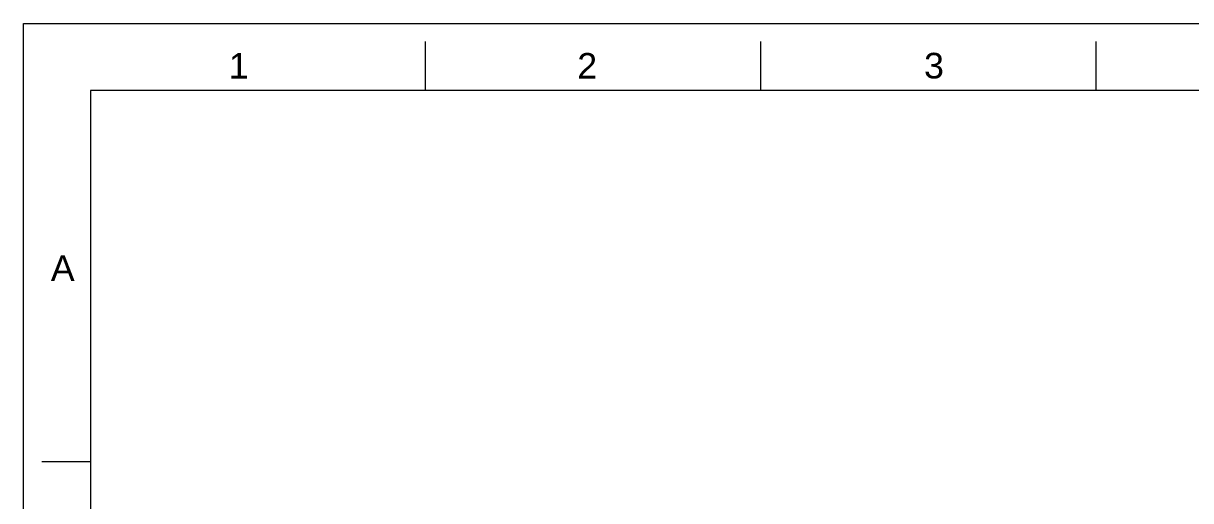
# Model space of a CAD drawing. Header units: millimetres. Extents: x 12315 to 13156, y 4989 to 5584.
# Drawn here: x 12314.7 to 12663.3, y 5441.4 to 5583.9 of the extents above; entities that cross this region are included whole.
import ezdxf

# ---------------------------------------------------------------- set-up
doc = ezdxf.new("R2010")
doc.units = ezdxf.units.MM
doc.layers.add('FORM', color=7, linetype='Continuous', lineweight=13)
doc.styles.get("Standard").update_dxf_attribs({"font": 'arial.ttf'})

msp = doc.modelspace()

# ---------------------------------------------------------------- linework, layer by layer
at = {"layer": 'FORM', "color": 7, "linetype": 'Continuous'}
for p, q in [((12314.69, 4989.16), (12314.69, 5583.87)), ((12314.69, 5583.87), (13155.69, 5583.87)), ((12434.83, 5563.84), (12434.83, 5578.4)), ((12534.95, 5563.84), (12534.95, 5578.4)), ((12635.07, 5563.84), (12635.07, 5578.4)), ((12334.71, 5563.84), (12334.71, 5009.18)), ((13135.66, 5563.84), (12334.71, 5563.84)), ((12334.71, 5452.91), (12320.16, 5452.91))]:
    msp.add_line(p, q, dxfattribs=at)

# ---------------------------------------------------------------- texts
at = {"layer": 'FORM', "color": 7, "linetype": 'Continuous', "char_height": 7.63, "attachment_point": 5}
for s, insert in [('1', (12378.99, 5571.19)), ('2', (12483.07, 5571.19)), ('3', (12586.63, 5571.19))]:
    msp.add_mtext_dynamic_manual_height_columns(s, width=50.0595, gutter_width=12.51, heights=[0], dxfattribs=dict(at, insert=insert))
at = {"layer": 'FORM', "insert": (12326.45, 5510.78), "char_height": 7.63, "attachment_point": 5}
msp.add_mtext_dynamic_manual_height_columns('A', width=10.0119, gutter_width=12.51, heights=[0], dxfattribs=at)

doc.saveas('drawing.dxf')
